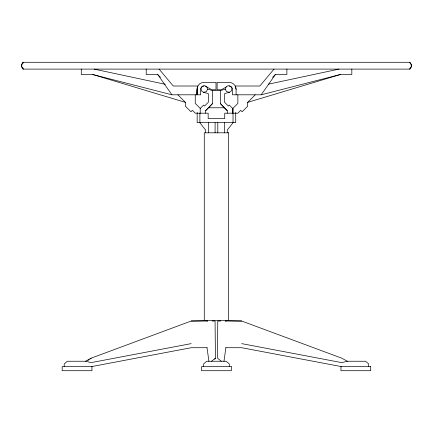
<?xml version="1.0" encoding="UTF-8"?>
<svg xmlns="http://www.w3.org/2000/svg" width="433" height="433" viewBox="0 0 433 433"><rect width="100%" height="100%" fill="white"/><g stroke="black" fill="none" stroke-linecap="round" stroke-linejoin="round"><path stroke-width="0.65" d="M197.237 89.723L197.01 94.805L197.015 89.404L197.859 86.01L173.27 86.01L159.068 69.101M236.093 94.805L236.109 89.404L235.249 86.01L259.838 86.01L274.04 69.101M223.948 361.431L225.885 347.715M229.495 92.289L226.524 91.644L225.247 89.225L226.015 86.865L228.191 85.664L230.6 86.275L231.942 88.364L231.493 90.811L229.495 92.289L224.565 93.609L224.565 102.253L228.343 106.031L229.295 105.073L232.678 108.456L232.678 113.192M207.645 89.225L206.33 91.677L203.402 92.289L201.405 90.811L200.955 88.364L202.292 86.275L204.701 85.664L206.877 86.865L207.645 89.225L212.386 90.492L220.505 90.492L225.247 89.225M214.757 359.309L215.434 358.134L215.066 321.026L212.073 321.026M230.827 86.497A3.372 3.372 0 0 1 232.451 89.382L232.451 94.805L261.191 94.805L275.404 74.514L286.895 74.514L286.895 69.101M233.073 122.658L227.271 130.1L227.271 132.807M23.685 62.287L21.758 64.733L21.758 66.655L23.685 69.101M409.423 69.101L411.35 66.655L411.35 64.733L409.423 62.287M205.626 113.192L205.626 110.696L212.386 103.72L212.386 90.492M205.626 110.696L212.386 103.72M177.909 94.816L185.432 102.367L185.432 106.242L190.942 111.757L192.376 110.323L195.245 113.192L208.159 113.192L208.159 118.604L224.732 118.604L224.732 113.192L237.863 113.192L240.732 110.323L242.166 111.757L247.676 106.242L247.676 102.367L255.194 94.816M272.584 77.345L275.404 74.514M211.575 361.246L215.434 358.134M87.791 360.554L88.781 359.861M89.777 359.173L91.26 358.134L191.202 321.026L204.565 320.696M64.208 366.654L64.208 363.953L67.321 361.246L85.496 361.246L91.26 358.134M226.335 87.022L221.166 89.783L217.106 89.783L217.106 82.346L229.073 82.346A7.036 7.036 0 0 1 236.109 89.404M247.676 102.367L340.338 74.514L351.829 74.514L351.829 69.101M261.191 94.805L340.338 74.514M368.683 366.654L368.683 363.953L365.576 361.246L347.401 361.246L341.632 362.6L241.69 343.623M268.411 84.175L338.974 69.101M191.202 343.623L91.26 362.6L85.496 361.246M91.26 366.654L191.202 347.715L207.174 347.715M226.34 320.902L225.198 321.026L241.69 321.026L341.632 358.134L347.401 361.246M202.281 86.497A3.372 3.372 0 0 0 200.658 89.382L200.658 94.805L171.912 94.805L92.77 74.514L81.28 74.514L81.28 69.101M160.524 77.345L157.704 74.514L146.208 74.514L146.208 69.101M208.544 107.779L224.354 107.779L227.271 110.696L227.271 113.192M191.202 321.026L207.694 321.026L206.557 320.902M220.819 321.026L217.772 321.026L217.463 358.134L221.317 361.246M225.717 347.715L241.69 347.715L341.632 366.654M228.326 320.696L241.69 321.026M94.134 69.101L165.352 84.316M203.402 92.289L208.333 93.609L208.333 102.253L204.555 106.031L203.597 105.073L200.214 108.456L200.214 113.192M92.77 74.514L185.432 102.367M205.621 86.405L211.943 89.783L215.997 89.783L215.997 82.346L204.03 82.346A7.036 7.036 0 0 0 196.999 89.382L197.01 94.805M200.311 108.461L195.245 103.395L195.245 94.805M220.505 90.492L220.505 103.72L227.271 110.696M220.505 103.72L224.354 107.779M199.819 122.658L205.626 130.1L205.626 132.807M157.704 74.514L171.917 94.805M207.006 347.715L208.944 361.431M237.863 94.805L237.863 103.395L232.797 108.461L232.797 113.192M235.725 112.515L235.725 122.658L197.172 122.658L197.172 112.515M233.019 108.456L233.019 122.658M229.301 366.654L229.301 363.953L226.188 361.246L206.709 361.246L203.597 363.953L203.597 366.654M224.565 122.658L224.565 132.807M217.799 122.658L217.799 132.807M215.093 122.658L215.093 132.807M208.333 122.658L208.333 132.807M199.878 113.192L199.878 122.658M202.806 86.237A3.372 3.372 0 0 1 203.975 86.01M229.127 86.01A3.372 3.372 0 0 1 230.296 86.237M22.835 62.287L21.65 64.387L21.65 67.001L22.835 69.101L410.062 69.101L411.242 67.001L411.242 64.387L410.062 62.287L22.835 62.287M228.624 132.807L204.273 132.807L204.273 320.664L228.624 320.664L228.624 132.807M91.937 366.654L62.179 366.654L62.179 370.713L91.937 370.713L91.937 366.654M231.325 366.654L201.567 366.654L201.567 370.713L231.325 370.713L231.325 366.654M370.713 366.654L340.955 366.654L340.955 370.713L370.713 370.713L370.713 366.654"/></g></svg>
